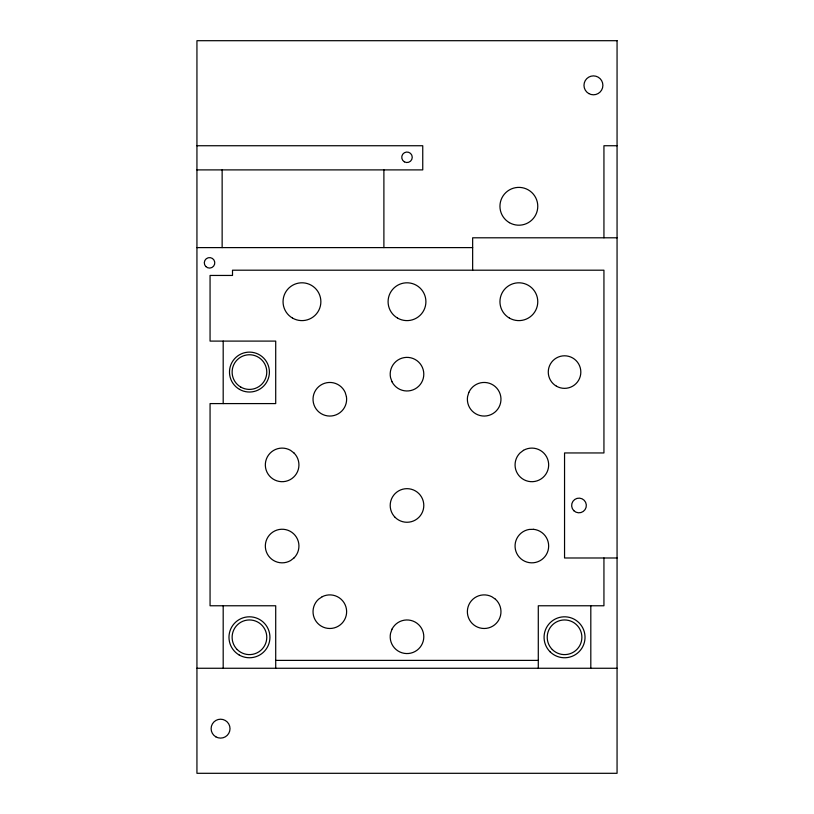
<?xml version="1.0" encoding="UTF-8"?>
<svg xmlns="http://www.w3.org/2000/svg" width="814" height="814" viewBox="0 0 814 814"><rect width="100%" height="100%" fill="white"/><g stroke="black" fill="none" stroke-linecap="round" stroke-linejoin="round"><path stroke-width="1.22" d="M196.937 145.737L422.751 145.737L422.751 169.892L196.937 169.892M617.063 145.737L603.937 145.737L603.937 237.8M617.063 237.8L472.649 237.8L472.649 270.197M196.937 247.609L472.649 247.609M617.063 557.987L564.55 557.987L564.55 452.95L603.937 452.95L603.937 270.197L232.509 270.197L232.509 275.447L210.063 275.447L210.063 341.097L275.712 341.097L275.712 403.591L210.063 403.591L210.063 605.769L275.712 605.769L275.712 668.263M275.712 660.388L538.288 660.388M196.937 668.263L617.063 668.263M603.937 557.987L603.937 605.769L538.288 605.769L538.288 668.263M590.811 605.769L590.811 668.263M383.893 169.892L383.893 247.609M223.189 341.097L223.189 403.591M223.189 605.769L223.189 668.263M222.141 169.892L222.141 247.609M468.823 392.419L467.572 396.622A16.809 16.809 0 0 0 488.807 415.405A16.809 16.809 0 0 0 496.855 388.227A16.809 16.809 0 0 0 468.823 392.419M392.022 629.13L390.557 633.261A16.809 16.809 0 0 0 410.785 653.133A16.809 16.809 0 0 0 420.238 626.414A16.809 16.809 0 0 0 392.022 629.13M294.017 557.926L290.537 560.592A16.809 16.809 0 0 1 265.395 547.507A16.809 16.809 0 0 1 287.881 530.25A16.809 16.809 0 0 1 294.017 557.926M523.463 450.346L519.983 453.011A16.809 16.809 0 0 0 526.119 480.687A16.809 16.809 0 0 0 548.605 463.431A16.809 16.809 0 0 0 523.463 450.346M322.202 596.713L318.589 599.196A16.809 16.809 0 0 0 323.26 627.156A16.809 16.809 0 0 0 346.622 611.1A16.809 16.809 0 0 0 322.202 596.713M533.618 529.324L529.232 529.436A16.809 16.809 0 0 0 517.928 555.433A16.809 16.809 0 0 0 546.265 554.69A16.809 16.809 0 0 0 533.618 529.324M617.063 40.7L196.937 40.7L196.937 773.3L617.063 773.3L617.063 40.7M495.411 599.196L491.798 596.713A16.809 16.809 0 0 0 467.378 611.1A16.809 16.809 0 0 0 490.74 627.156A16.809 16.809 0 0 0 495.411 599.196M294.017 453.011L290.537 450.346A16.809 16.809 0 0 0 265.395 463.431A16.809 16.809 0 0 0 287.881 480.687A16.809 16.809 0 0 0 294.017 453.011M392.022 381.807L390.557 377.676A16.809 16.809 0 0 1 410.785 357.804A16.809 16.809 0 0 1 420.238 384.523A16.809 16.809 0 0 1 392.022 381.807M346.428 396.622L345.177 392.419A16.809 16.809 0 0 0 317.145 388.227A16.809 16.809 0 0 0 325.193 415.405A16.809 16.809 0 0 0 346.428 396.622M509.411 222.67A18.905 18.905 0 0 0 537.769 206.298A18.905 18.905 0 0 0 509.411 189.916A18.905 18.905 0 0 0 509.411 222.67M292.511 318.081A18.905 18.905 0 0 0 320.869 301.709A18.905 18.905 0 0 0 292.511 285.327A18.905 18.905 0 0 0 292.511 318.081M397.547 318.081A18.905 18.905 0 0 0 425.905 301.709A18.905 18.905 0 0 0 397.547 285.327A18.905 18.905 0 0 0 397.547 318.081M509.411 318.081A18.905 18.905 0 0 0 537.769 301.709A18.905 18.905 0 0 0 509.411 285.327A18.905 18.905 0 0 0 509.411 318.081M395.116 517.348A16.809 16.809 0 0 0 423.229 509.818A16.809 16.809 0 0 0 402.655 489.234A16.809 16.809 0 0 0 395.116 517.348M237.2 649.541A17.328 17.328 0 0 0 266.188 641.768A17.328 17.328 0 0 0 244.963 620.543A17.328 17.328 0 0 0 237.2 649.541M552.299 649.541A17.328 17.328 0 0 0 581.288 641.768A17.328 17.328 0 0 0 560.063 620.543A17.328 17.328 0 0 0 552.299 649.541M240.791 387.088A17.328 17.328 0 0 0 266.778 372.079A17.328 17.328 0 0 0 240.791 357.071A17.328 17.328 0 0 0 240.791 387.088M556.41 386.172A16.28 16.28 0 0 0 580.83 372.079A16.28 16.28 0 0 0 556.41 357.977A16.28 16.28 0 0 0 556.41 386.172M588.705 93.529A9.453 9.453 0 0 0 602.889 85.338A9.453 9.453 0 0 0 588.705 77.157A9.453 9.453 0 0 0 588.705 93.529M215.842 736.843A9.453 9.453 0 0 0 230.016 728.662A9.453 9.453 0 0 0 215.842 720.471A9.453 9.453 0 0 0 215.842 736.843M404.375 161.833A5.25 5.25 0 0 0 412.25 157.285A5.25 5.25 0 0 0 404.375 152.737A5.25 5.25 0 0 0 404.375 161.833M239.214 655.016A20.482 20.482 0 0 0 269.933 637.281A20.482 20.482 0 0 0 239.214 619.546A20.482 20.482 0 0 0 239.214 655.016M550.071 651.77A20.482 20.482 0 0 0 584.33 642.582A20.482 20.482 0 0 0 559.249 617.5A20.482 20.482 0 0 0 550.071 651.77M239.469 389.357A19.953 19.953 0 0 0 269.403 372.079A19.953 19.953 0 0 0 239.469 354.792A19.953 19.953 0 0 0 239.469 389.357M205.83 266.554A5.25 5.25 0 0 0 214.611 264.204A5.25 5.25 0 0 0 208.18 257.773A5.25 5.25 0 0 0 205.83 266.554M573.829 510.704A7.357 7.357 0 0 0 586.1 507.326A7.357 7.357 0 0 0 577.045 498.382A7.357 7.357 0 0 0 573.829 510.704"/></g></svg>
